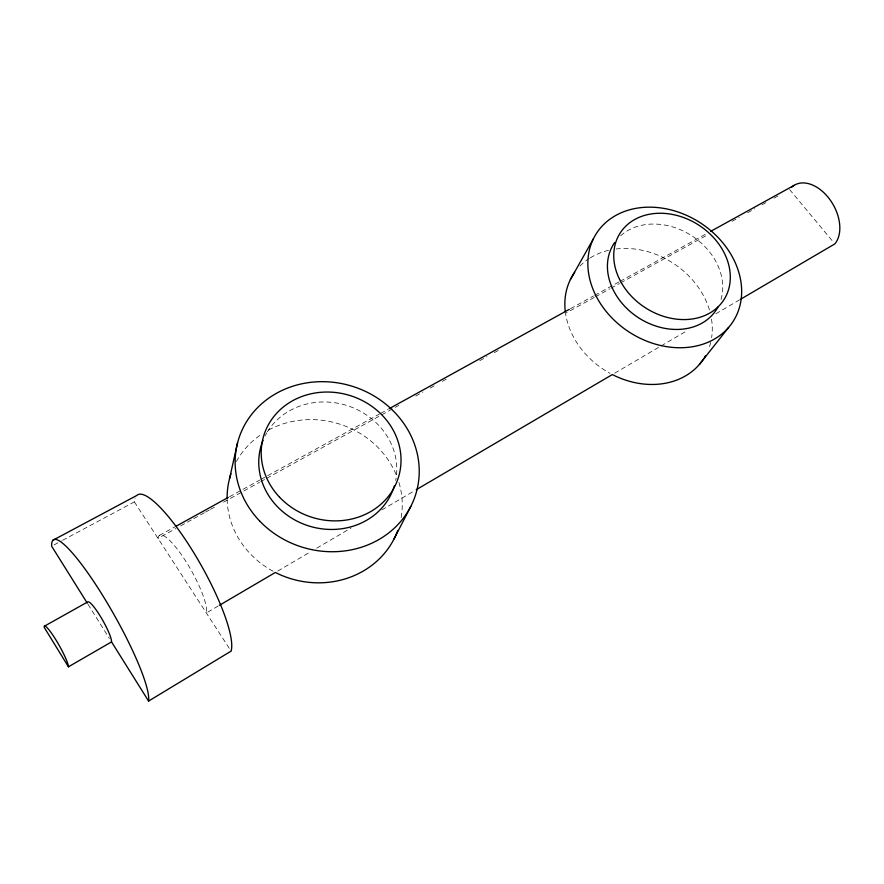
<?xml version="1.0" encoding="UTF-8"?>
<svg xmlns="http://www.w3.org/2000/svg" width="884" height="884" viewBox="0 0 884 884"><rect width="100%" height="100%" fill="white"/><g stroke="black" fill="none" stroke-linecap="round" stroke-linejoin="round"><path stroke-width="0.66" stroke-dasharray="4.42 3.31" d="M218.26 605.993L206.37 612.977A45.957 10.243 60.5 0 0 184.988 560.025A45.957 10.243 60.5 0 0 158.015 538.378L175.894 528.499M277.731 571.064L310.859 551.616M316.77 548.135L351.081 527.991M381.844 509.924L413.845 491.139M614.711 373.17L659.928 346.616M661.11 345.92L687.288 330.55M715.841 313.787L739.643 299.809M180.667 525.87L192.59 519.284M193.784 518.621L204.513 512.698M205.696 512.035L209.276 510.068M210.469 509.405L216.425 506.112M223.586 502.167L259.498 482.321M260.703 481.658L265.487 479.017M266.692 478.354L393.999 408.043M395.214 407.38L398.828 405.369M415.745 396.032L422.994 392.032M430.243 388.032L435.072 385.358M442.32 381.358L447.149 378.683M479.769 360.672L487.018 356.672M494.267 352.672L499.095 349.998M594.269 297.444L565.528 313.312A77.637 63.504 33 0 0 610.037 373.346M595.462 296.781L609.827 288.847M611.032 288.184L619.408 283.554M620.601 282.891L708.073 234.58M732.051 221.343L739.245 217.365M747.643 212.735L754.837 208.757M762.03 204.79L766.826 202.138M774.019 198.16L778.815 195.519M159.374 535.439L175.087 526.765M229.508 496.753L259.73 480.078M260.946 479.415L379.446 414.055M380.65 413.392L387.91 409.391M570.5 308.682L593.473 296.007M594.678 295.344L618.866 282.007M620.071 281.344L705.929 233.984M54.079 544.898L61.372 540.986M62.587 540.334L134.368 501.891A92.024 20.531 60.5 0 1 135.153 498.057M789.611 189.552L833.104 241.807M134.368 501.891L231.089 651.121M88.013 604.313L109.395 638.48M579.97 266.062A77.637 63.504 33 0 1 589.208 258.504M590.236 257.863A77.637 63.504 33 0 1 608.501 250.36M616.071 249.001A77.637 63.504 33 0 1 709.554 310.317M711.521 319.091A77.637 63.504 33 0 1 711.631 337.622M710.703 342.362A77.637 63.504 33 0 1 708.559 349.224M273.046 571.23A88.08 81.052 16 0 1 227.155 500.189M236.359 461.536A88.08 81.052 16 0 1 261.587 434.21M268.57 430.011A88.08 81.052 16 0 1 396.783 476.255M398.96 482.542A88.08 81.052 16 0 1 401.126 517.781M620.612 235.796A60.952 48.874 32.8 0 1 691.376 235.553A60.952 48.874 32.8 0 1 720.869 300.007M265.034 436A69.56 63.162 17.3 0 1 266.747 432.873M267.366 431.856A69.56 63.162 17.3 0 1 350.893 406.894A69.56 63.162 17.3 0 1 395.701 480.432"/><path stroke-width="1.33" d="M229.486 478.852L237.564 442.74M394.032 538.975L410.795 506.41M570.412 279.543L593.429 238.735M699.388 364.473L728.615 327.434A81.284 65.184 32.8 0 0 669.906 209.652A81.284 65.184 32.8 0 0 595.717 295.289A81.284 65.184 32.8 0 0 728.615 327.434M44.487 626.148L87.748 601.905A23.625 3.912 60.5 0 1 101.273 617.817A23.625 3.912 60.5 0 1 111.539 641.894L148.578 701.078L231.089 651.121A92.024 20.531 60.5 0 0 194.734 554.279A92.024 20.531 60.5 0 0 136.744 495.493L52.874 540.268M219.453 605.286L275.366 572.456A88.08 81.052 16 0 0 397.734 530.477M416.22 489.736L612.336 374.562A77.637 63.504 33 0 0 703.686 358.749M740.836 299.112L834.85 243.896A36.045 23.691 60.1 0 0 829.236 198.701A36.045 23.691 60.1 0 0 791.721 187.187M68.444 666.812A23.967 3.26 60.5 0 0 56.001 640.027A23.967 3.26 60.5 0 0 44.2 627.353L68.444 666.812L111.539 641.894M176.303 526.102L228.293 497.427M389.115 408.717L569.285 309.356M710.758 231.321L794.197 185.308M87.306 603.175L51.648 546.202A94.632 15.713 60.5 0 1 101.306 593.252A94.632 15.713 60.5 0 1 148.578 701.078M565.351 312.019A77.637 63.504 33 0 1 574.655 272.416M705.52 355.688A77.637 63.504 33 0 1 704.316 357.744M227.122 498.83A88.08 81.052 16 0 1 231.011 473.736M717.885 307.113A60.952 48.874 32.8 0 1 639.464 318.373A60.952 48.874 32.8 0 1 614.689 242.503M394.374 485.747A69.56 63.162 17.3 0 1 306.704 525.262A69.56 63.162 17.3 0 1 263.056 440.309M259.587 520.941A92.765 84.256 17.2 0 0 415.093 496.3A92.765 84.256 17.2 0 0 306.847 382.871A92.765 84.256 17.2 0 0 259.587 520.941M619.596 279.443A61.67 49.195 32.8 0 0 720.305 304.527A61.67 49.195 32.8 0 0 676.183 215.265A61.67 49.195 32.8 0 0 619.596 279.443M279.488 497.106A70.499 63.792 17.5 0 0 397.756 479.448A70.499 63.792 17.5 0 0 316.107 392.85A70.499 63.792 17.5 0 0 279.488 497.106"/></g></svg>
